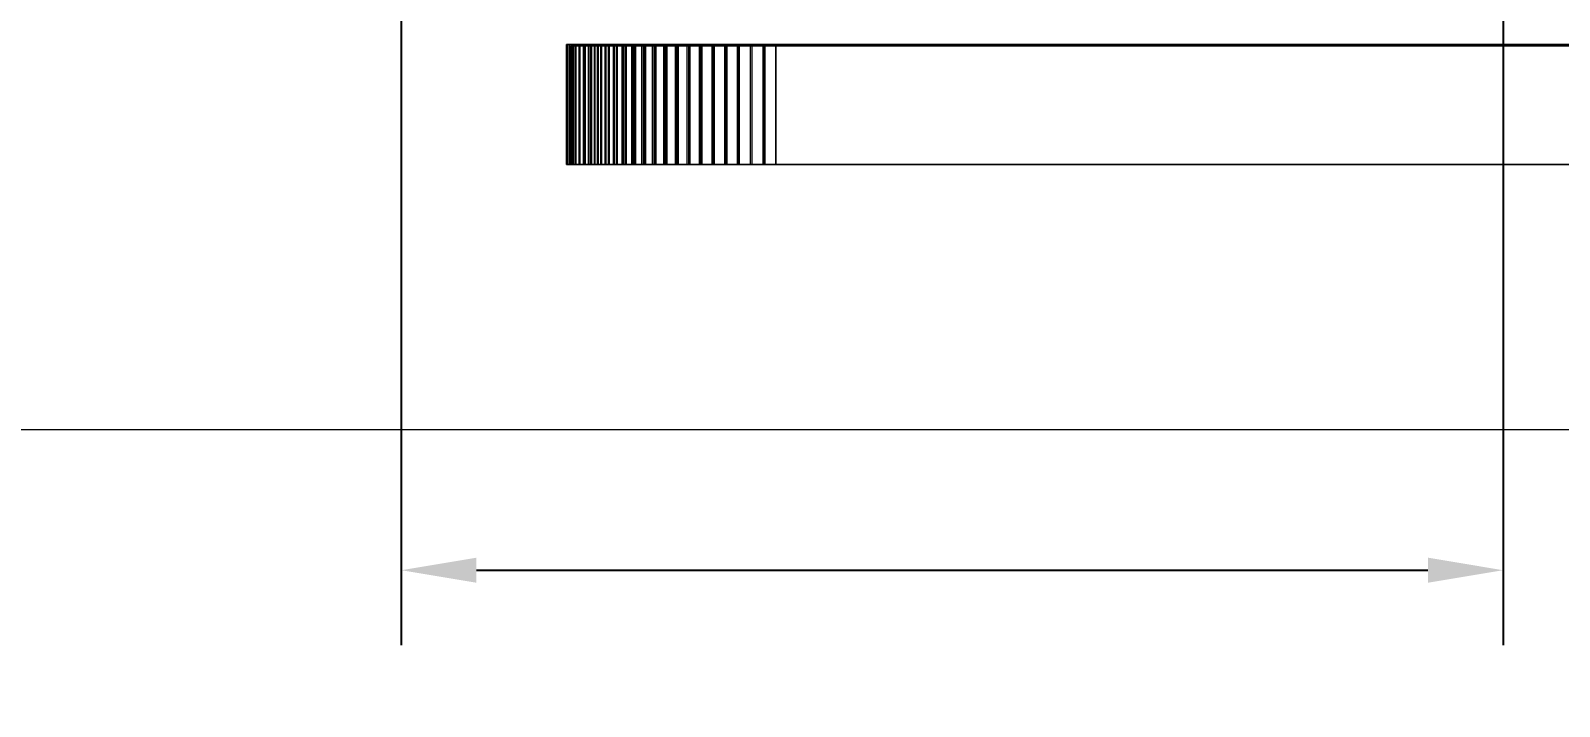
# Model space of a CAD drawing. Header units: millimetres. Extents: x -191664 to 191490, y -197311 to 10263.
# Drawn here: x 23888 to 26941, y -21052 to -19702 of the extents above; entities that cross this region are included whole.
import ezdxf

# ---------------------------------------------------------------- set-up
doc = ezdxf.new("R2010")
doc.units = ezdxf.units.MM
for name, color, linetype, lineweight in [('ACCESOS_PROPUESTOS', 30, 'Continuous', 0), ('COTAS_INSTALACION_P', 30, 'Continuous', 0), ('COTAS_O', 1, 'Continuous', 0), ('superior_briquetadora', 7, 'Continuous', 0)]:
    doc.layers.add(name, color=color, linetype=linetype, lineweight=lineweight)
doc.dimstyles.new('PLANTA_100', dxfattribs={"dimtxt": 250, "dimasz": 150, "dimexe": 150, "dimexo": 80, "dimgap": 100, "dimtad": 1, "dimtih": 1, "dimtoh": 1, "dimdec": 1, "dimdsep": 46, "dimcen": 0.09, "dimclrd": 1, "dimclre": 1, "dimclrt": 1, "dimadec": 0, "dimazin": 0, "dimtfac": 1, "dimtdec": 4, "dimtofl": 0, "dimtmove": 0, "dimatfit": 3, "dimfxl": 1, "dimtolj": 1, "dimtzin": 0, "dimarcsym": 0})

# ---------------------------------------------------------------- blocks, each defined once
blk = doc.blocks.new('*D5')
at = {"layer": 'COTAS_INSTALACION_P', "color": 1, "lineweight": -2, "transparency": 16777216}
for p, q in [((-1000, -18080), (-1000, -25850)), ((60117.1, -18080), (60117.1, -25850)), ((-850, -25700), (59967.1, -25700))]:
    blk.add_line(p, q, dxfattribs=at)
at = {"layer": 'COTAS_INSTALACION_P', "color": 1, "transparency": 16777216}
for points in [[(-850, -25675), (-850, -25725), (-1000, -25700)], [(59967.1, -25675), (59967.1, -25725), (60117.1, -25700)]]:
    blk.add_solid(points, dxfattribs=at)
at = {"layer": 'Defpoints', "color": 0, "transparency": 16777216}
for p in [(-1000, -18000), (60117.1, -18000), (60117.1, -25700)]:
    blk.add_point(p, dxfattribs=at)
blk = doc.blocks.new('*D37')
at = {"layer": 'COTAS_O', "color": 1, "lineweight": -2, "transparency": 16777216}
for p, q in [((24628.2, -19560), (24628.2, -20930)), ((26828.2, -19560), (26828.2, -20930)), ((24778.2, -20780), (26678.2, -20780))]:
    blk.add_line(p, q, dxfattribs=at)
at = {"layer": 'COTAS_O', "color": 1, "transparency": 16777216}
for points in [[(24778.2, -20755), (24778.2, -20805), (24628.2, -20780)], [(26678.2, -20755), (26678.2, -20805), (26828.2, -20780)]]:
    blk.add_solid(points, dxfattribs=at)
at = {"layer": 'Defpoints', "color": 0, "transparency": 16777216}
for p in [(24628.2, -19480), (26828.2, -19480), (26828.2, -20780)]:
    blk.add_point(p, dxfattribs=at)

msp = doc.modelspace()

# ---------------------------------------------------------------- linework, layer by layer
at = {"layer": 'ACCESOS_PROPUESTOS'}
msp.add_line((60117.12, -20500), (-1000, -20500), dxfattribs=at)
at = {"layer": 'superior_briquetadora', "color": 9, "true_color": 0xb9c3c2}
for p, q in [((24958.35, -19730), (24958.48, -19730)), ((24960.03, -19730), (24958.35, -19730)), ((24958.35, -19970), (24958.35, -19730)), ((24958.48, -19730), (24960.39, -19730)), ((24958.48, -19970), (24958.48, -19730)), ((24963.49, -19730), (24960.03, -19730)), ((24960.03, -19970), (24960.03, -19730)), ((24960.39, -19730), (24964.09, -19730)), ((24960.39, -19970), (24960.39, -19730)), ((24968.72, -19730), (24963.49, -19730)), ((24963.49, -19970), (24963.49, -19730)), ((24964.09, -19730), (24969.56, -19730)), ((24964.09, -19970), (24964.09, -19730)), ((24967.99, -19733), (24966.35, -19733)), ((24966.35, -19970), (24966.35, -19733)), ((24966.35, -19733), (24966.47, -19733)), ((24966.47, -19970), (24966.47, -19733)), ((24966.47, -19733), (24968.34, -19733)), ((24971.38, -19733), (24967.99, -19733)), ((24967.99, -19970), (24967.99, -19733)), ((24968.34, -19970), (24968.34, -19733)), ((24968.34, -19733), (24971.97, -19733)), ((24975.7, -19730), (24968.72, -19730)), ((24968.72, -19970), (24968.72, -19730)), ((24969.56, -19730), (24976.77, -19730)), ((24969.56, -19970), (24969.56, -19730)), ((24976.5, -19733), (24971.38, -19733)), ((24971.38, -19970), (24971.38, -19733)), ((24971.97, -19970), (24971.97, -19733)), ((24971.97, -19733), (24977.32, -19733)), ((24984.39, -19730), (24975.7, -19730)), ((24975.7, -19970), (24975.7, -19730)), ((24983.32, -19733), (24976.5, -19733)), ((24976.5, -19970), (24976.5, -19733)), ((24976.77, -19730), (24985.69, -19730)), ((24976.77, -19970), (24976.77, -19730)), ((24977.32, -19970), (24977.32, -19733)), ((24977.32, -19733), (24984.37, -19733)), ((24991.83, -19733), (24983.32, -19733)), ((24983.32, -19970), (24983.32, -19733)), ((24984.37, -19970), (24984.37, -19733)), ((24984.37, -19733), (24993.09, -19733)), ((24994.75, -19730), (24984.39, -19730)), ((24984.39, -19970), (24984.39, -19730)), ((24985.69, -19730), (24996.27, -19730)), ((24985.69, -19970), (24985.69, -19730)), ((25001.96, -19733), (24991.83, -19733)), ((24991.83, -19970), (24991.83, -19733)), ((24993.09, -19970), (24993.09, -19733)), ((24993.09, -19733), (25003.44, -19733)), ((25006.73, -19730), (24994.75, -19730)), ((24994.75, -19970), (24994.75, -19730)), ((24996.27, -19730), (25008.46, -19730)), ((24996.27, -19970), (24996.27, -19730)), ((25013.68, -19733), (25001.96, -19733)), ((25001.96, -19970), (25001.96, -19733)), ((25003.44, -19970), (25003.44, -19733)), ((25003.44, -19733), (25015.37, -19733)), ((25020.27, -19730), (25006.73, -19730)), ((25006.73, -19970), (25006.73, -19730)), ((25008.46, -19730), (25022.2, -19730)), ((25008.46, -19970), (25008.46, -19730)), ((25026.92, -19733), (25013.68, -19733)), ((25013.68, -19970), (25013.68, -19733)), ((25015.37, -19970), (25015.37, -19733)), ((25015.37, -19733), (25028.82, -19733)), ((25035.3, -19730), (25020.27, -19730)), ((25020.27, -19970), (25020.27, -19730)), ((25022.2, -19730), (25037.43, -19730)), ((25022.2, -19970), (25022.2, -19730)), ((25041.63, -19733), (25026.92, -19733)), ((25026.92, -19970), (25026.92, -19733)), ((25028.82, -19970), (25028.82, -19733)), ((25028.82, -19733), (25043.72, -19733)), ((25051.75, -19730), (25035.3, -19730)), ((25035.3, -19970), (25035.3, -19730)), ((25037.43, -19730), (25054.07, -19730)), ((25037.43, -19970), (25037.43, -19730)), ((25057.73, -19733), (25041.63, -19733)), ((25041.63, -19970), (25041.63, -19733)), ((25043.72, -19970), (25043.72, -19733)), ((25043.72, -19733), (25060, -19733)), ((25069.55, -19730), (25051.75, -19730)), ((25051.75, -19970), (25051.75, -19730)), ((25054.07, -19730), (25072.04, -19730)), ((25054.07, -19970), (25054.07, -19730)), ((25075.14, -19733), (25057.73, -19733)), ((25057.73, -19970), (25057.73, -19733)), ((25060, -19970), (25060, -19733)), ((25060, -19733), (25077.58, -19733)), ((25088.6, -19730), (25069.55, -19730)), ((25069.55, -19970), (25069.55, -19730)), ((25072.04, -19730), (25091.26, -19730)), ((25072.04, -19970), (25072.04, -19730)), ((25093.78, -19733), (25075.14, -19733)), ((25075.14, -19970), (25075.14, -19733)), ((25077.58, -19970), (25077.58, -19733)), ((25077.58, -19733), (25096.38, -19733)), ((25108.82, -19730), (25088.6, -19730)), ((25088.6, -19970), (25088.6, -19730)), ((25091.26, -19730), (25111.62, -19730)), ((25091.26, -19970), (25091.26, -19730)), ((25113.56, -19733), (25093.78, -19733)), ((25093.78, -19970), (25093.78, -19733)), ((25096.38, -19970), (25096.38, -19733)), ((25096.38, -19733), (25116.3, -19733)), ((25130.1, -19730), (25108.82, -19730)), ((25108.82, -19970), (25108.82, -19730)), ((25111.62, -19730), (25133.04, -19730)), ((25111.62, -19970), (25111.62, -19730)), ((25134.38, -19733), (25113.56, -19733)), ((25113.56, -19970), (25113.56, -19733)), ((25116.3, -19970), (25116.3, -19733)), ((25116.3, -19733), (25137.26, -19733)), ((25152.34, -19730), (25130.1, -19730)), ((25130.1, -19970), (25130.1, -19730)), ((25133.04, -19730), (25155.4, -19730)), ((25133.04, -19970), (25133.04, -19730)), ((25156.15, -19733), (25134.38, -19733)), ((25134.38, -19970), (25134.38, -19733)), ((25137.26, -19970), (25137.26, -19733)), ((25137.26, -19733), (25159.14, -19733)), ((25175.44, -19730), (25152.34, -19730)), ((25152.34, -19970), (25152.34, -19730)), ((25155.4, -19730), (25178.61, -19730)), ((25155.4, -19970), (25155.4, -19730)), ((25178.74, -19733), (25156.15, -19733)), ((25156.15, -19970), (25156.15, -19733)), ((25159.14, -19970), (25159.14, -19733)), ((25159.14, -19733), (25181.84, -19733)), ((25199.28, -19730), (25175.44, -19730)), ((25175.44, -19970), (25175.44, -19730)), ((25178.61, -19730), (25202.53, -19730)), ((25178.61, -19970), (25178.61, -19730)), ((25202.07, -19733), (25178.74, -19733)), ((25178.74, -19970), (25178.74, -19733)), ((25181.84, -19970), (25181.84, -19733)), ((25181.84, -19733), (25205.25, -19733)), ((25223.74, -19730), (25199.28, -19730)), ((25199.28, -19970), (25199.28, -19730)), ((25226, -19733), (25202.07, -19733)), ((25202.07, -19970), (25202.07, -19733)), ((25202.53, -19730), (25227.07, -19730)), ((25202.53, -19970), (25202.53, -19730)), ((25205.25, -19970), (25205.25, -19733)), ((25205.25, -19733), (25229.26, -19733)), ((25248.71, -19730), (25223.74, -19730)), ((25223.74, -19970), (25223.74, -19730)), ((25250.43, -19733), (25226, -19733)), ((25226, -19970), (25226, -19733)), ((25227.07, -19730), (25252.1, -19730)), ((25227.07, -19970), (25227.07, -19730)), ((25229.26, -19970), (25229.26, -19733)), ((25229.26, -19733), (25253.75, -19733)), ((25274.07, -19730), (25248.71, -19730)), ((25248.71, -19970), (25248.71, -19730)), ((25275.24, -19733), (25250.43, -19733)), ((25250.43, -19970), (25250.43, -19733)), ((25252.1, -19730), (25277.5, -19730)), ((25252.1, -19970), (25252.1, -19730)), ((25253.75, -19970), (25253.75, -19733)), ((25253.75, -19733), (25278.6, -19733)), ((25299.69, -19730), (25274.07, -19730)), ((25274.07, -19970), (25274.07, -19730)), ((25300.31, -19733), (25275.24, -19733)), ((25275.24, -19970), (25275.24, -19733)), ((25277.5, -19730), (25303.15, -19730)), ((25277.5, -19970), (25277.5, -19730)), ((25278.6, -19970), (25278.6, -19733)), ((25278.6, -19733), (25303.69, -19733)), ((25325.45, -19730), (25299.69, -19730)), ((25299.69, -19970), (25299.69, -19730)), ((25325.51, -19733), (25300.31, -19733)), ((25300.31, -19970), (25300.31, -19733)), ((25303.15, -19730), (25328.92, -19730)), ((25303.15, -19970), (25303.15, -19730)), ((25303.69, -19970), (25303.69, -19733)), ((25303.69, -19733), (25328.9, -19733)), ((25351.22, -19730), (25325.45, -19730)), ((25325.45, -19970), (25325.45, -19730)), ((25350.72, -19733), (25325.51, -19733)), ((25325.51, -19970), (25325.51, -19733)), ((25328.9, -19970), (25328.9, -19733)), ((25328.9, -19733), (25354.11, -19733)), ((25328.92, -19730), (25354.68, -19730)), ((25328.92, -19970), (25328.92, -19730)), ((25375.83, -19733), (25350.72, -19733)), ((25350.72, -19970), (25350.72, -19733)), ((25376.88, -19730), (25351.22, -19730)), ((25351.22, -19970), (25351.22, -19730)), ((25354.11, -19970), (25354.11, -19733)), ((25354.11, -19733), (27111.22, -19733)), ((25354.68, -19730), (27111.79, -19730)), ((25354.68, -19970), (25354.68, -19730)), ((27122.14, -19733), (25375.83, -19733)), ((25375.83, -19970), (25375.83, -19733)), ((27123.19, -19730), (25376.88, -19730)), ((25376.88, -19970), (25376.88, -19730)), ((24960.03, -19970), (24958.35, -19970)), ((24958.35, -19970), (24958.48, -19970)), ((24958.48, -19970), (24960.39, -19970)), ((24963.49, -19970), (24960.03, -19970)), ((24960.39, -19970), (24964.09, -19970)), ((24968.72, -19970), (24963.49, -19970)), ((24964.09, -19970), (24969.56, -19970)), ((24966.35, -19970), (24966.47, -19970)), ((24967.99, -19970), (24966.35, -19970)), ((24966.47, -19970), (24968.34, -19970)), ((24971.38, -19970), (24967.99, -19970)), ((24968.34, -19970), (24971.97, -19970)), ((24975.7, -19970), (24968.72, -19970)), ((24969.56, -19970), (24976.77, -19970)), ((24976.5, -19970), (24971.38, -19970)), ((24971.97, -19970), (24977.32, -19970)), ((24984.39, -19970), (24975.7, -19970)), ((24983.32, -19970), (24976.5, -19970)), ((24976.77, -19970), (24985.69, -19970)), ((24977.32, -19970), (24984.37, -19970)), ((24991.83, -19970), (24983.32, -19970)), ((24984.37, -19970), (24993.09, -19970)), ((24994.75, -19970), (24984.39, -19970)), ((24985.69, -19970), (24996.27, -19970)), ((25001.96, -19970), (24991.83, -19970)), ((24993.09, -19970), (25003.44, -19970)), ((25006.73, -19970), (24994.75, -19970)), ((24996.27, -19970), (25008.46, -19970)), ((25013.68, -19970), (25001.96, -19970)), ((25003.44, -19970), (25015.37, -19970)), ((25020.27, -19970), (25006.73, -19970)), ((25008.46, -19970), (25022.2, -19970)), ((25026.92, -19970), (25013.68, -19970)), ((25015.37, -19970), (25028.82, -19970)), ((25035.3, -19970), (25020.27, -19970)), ((25022.2, -19970), (25037.43, -19970)), ((25041.63, -19970), (25026.92, -19970)), ((25028.82, -19970), (25043.72, -19970)), ((25051.75, -19970), (25035.3, -19970)), ((25037.43, -19970), (25054.07, -19970)), ((25057.73, -19970), (25041.63, -19970)), ((25043.72, -19970), (25060, -19970)), ((25069.55, -19970), (25051.75, -19970)), ((25054.07, -19970), (25072.04, -19970)), ((25075.14, -19970), (25057.73, -19970)), ((25060, -19970), (25077.58, -19970)), ((25088.6, -19970), (25069.55, -19970)), ((25072.04, -19970), (25091.26, -19970)), ((25093.78, -19970), (25075.14, -19970)), ((25077.58, -19970), (25096.38, -19970)), ((25108.82, -19970), (25088.6, -19970)), ((25091.26, -19970), (25111.62, -19970)), ((25113.56, -19970), (25093.78, -19970)), ((25096.38, -19970), (25116.3, -19970)), ((25130.1, -19970), (25108.82, -19970)), ((25111.62, -19970), (25133.04, -19970)), ((25134.38, -19970), (25113.56, -19970)), ((25116.3, -19970), (25137.26, -19970)), ((25152.34, -19970), (25130.1, -19970)), ((25133.04, -19970), (25155.4, -19970)), ((25156.15, -19970), (25134.38, -19970)), ((25137.26, -19970), (25159.14, -19970)), ((25175.44, -19970), (25152.34, -19970)), ((25155.4, -19970), (25178.61, -19970)), ((25178.74, -19970), (25156.15, -19970)), ((25159.14, -19970), (25181.84, -19970)), ((25199.28, -19970), (25175.44, -19970)), ((25178.61, -19970), (25202.53, -19970)), ((25202.07, -19970), (25178.74, -19970)), ((25181.84, -19970), (25205.25, -19970)), ((25223.74, -19970), (25199.28, -19970)), ((25226, -19970), (25202.07, -19970)), ((25202.53, -19970), (25227.07, -19970)), ((25205.25, -19970), (25229.26, -19970)), ((25248.71, -19970), (25223.74, -19970)), ((25250.43, -19970), (25226, -19970)), ((25227.07, -19970), (25252.1, -19970)), ((25229.26, -19970), (25253.75, -19970)), ((25274.07, -19970), (25248.71, -19970)), ((25275.24, -19970), (25250.43, -19970)), ((25252.1, -19970), (25277.5, -19970)), ((25253.75, -19970), (25278.6, -19970)), ((25299.69, -19970), (25274.07, -19970)), ((25300.31, -19970), (25275.24, -19970)), ((25277.5, -19970), (25303.15, -19970)), ((25278.6, -19970), (25303.69, -19970)), ((25325.45, -19970), (25299.69, -19970)), ((25325.51, -19970), (25300.31, -19970)), ((25303.15, -19970), (25328.92, -19970)), ((25303.69, -19970), (25328.9, -19970)), ((25351.22, -19970), (25325.45, -19970)), ((25350.72, -19970), (25325.51, -19970)), ((25328.9, -19970), (25354.11, -19970)), ((25328.92, -19970), (25354.68, -19970)), ((25375.83, -19970), (25350.72, -19970)), ((25376.88, -19970), (25351.22, -19970)), ((25354.11, -19970), (27111.22, -19970)), ((25354.68, -19970), (27111.79, -19970)), ((27122.14, -19970), (25375.83, -19970)), ((27123.19, -19970), (25376.88, -19970))]:
    msp.add_line(p, q, dxfattribs=at)

# ---------------------------------------------------------------- dimensions: what is measured, and where the dimension line sits
at = {"layer": 'COTAS_INSTALACION_P'}
dim = msp.add_aligned_dim(p1=(-1000, -18000), p2=(60117.12, -18000), distance=-7700, text='<> P', dimstyle='PLANTA_100', dxfattribs=at)
dim.commit()
dim.dimension.update_dxf_attribs({"geometry": '*D5', "text_midpoint": (29558.56, -25700)})
at = {"layer": 'COTAS_O'}
dim = msp.add_aligned_dim(p1=(24628.19, -19480), p2=(26828.19, -19480), distance=-1300, text='<> O', dimstyle='PLANTA_100', dxfattribs=at)
dim.commit()
dim.dimension.update_dxf_attribs({"geometry": '*D37', "text_midpoint": (25728.19, -20780)})

doc.saveas('drawing.dxf')
